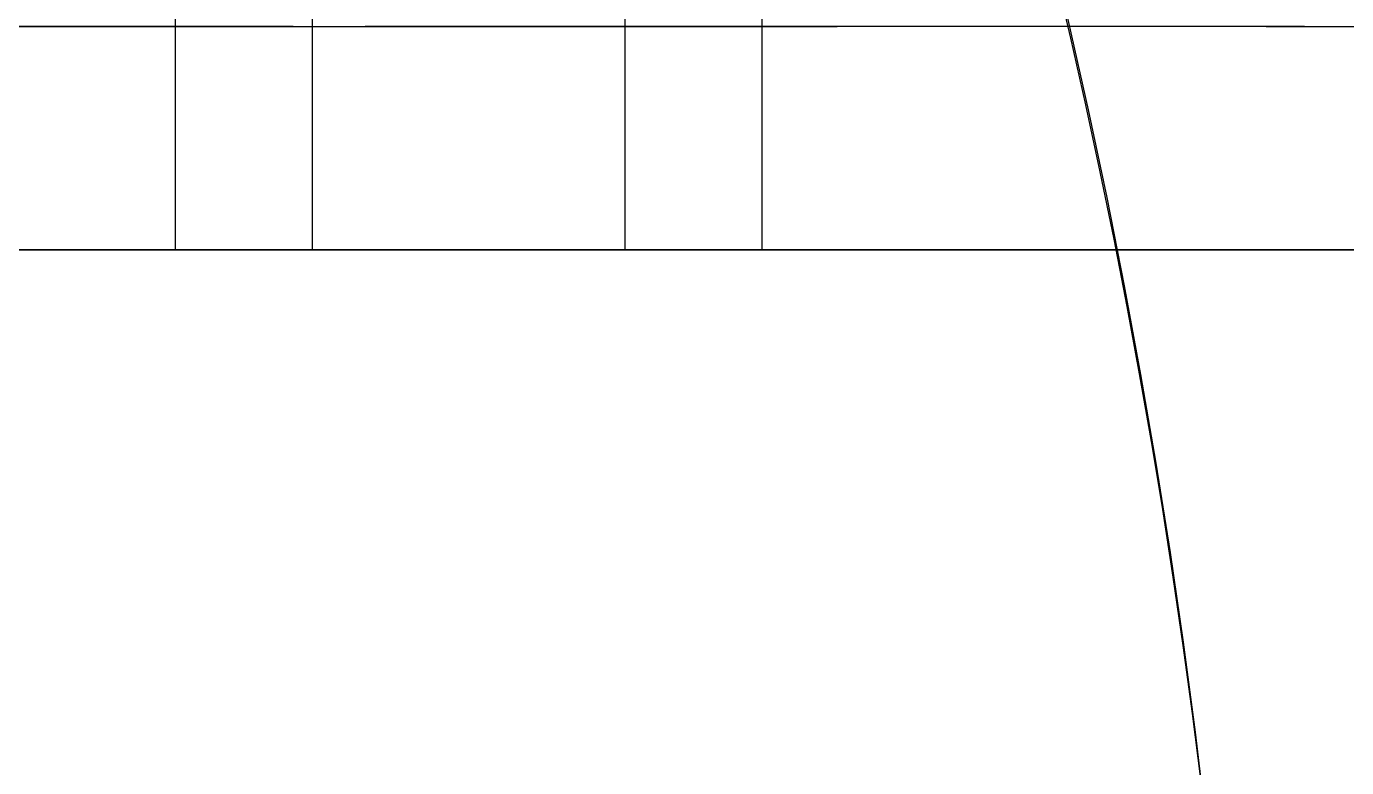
# Model space of a CAD drawing. Header units: inches. Extents: x -3.4 to 11, y -3.7 to 6.8.
# Drawn here: x 1.3066 to 1.5953, y 0.1928 to 0.3548 of the extents above; entities that cross this region are included whole.
import ezdxf

# ---------------------------------------------------------------- set-up
doc = ezdxf.new("R2010")
doc.units = ezdxf.units.IN
doc.header["$MEASUREMENT"] = 0
doc.layers.add('19', color=7, linetype='Continuous')
doc.layers.add('21', color=7, linetype='Continuous')

# ---------------------------------------------------------------- blocks, each defined once
blk = doc.blocks.new('Casing')
at = {"layer": '19', "color": 0, "extrusion": (8.55166e-31, -6.98296e-15, -1)}
blk.add_arc((0, 0, -95.28), 28, 0, 180, dxfattribs=at)
at = {"layer": '19', "color": 0}
blk.add_arc((0, 0, 95.28), 28, 180, 0, dxfattribs=at)
blk = doc.blocks.new('Cap')
at = {"layer": '21', "color": 0}
for p, q in [((-14.2399, 7.4991, 4.8), (-14.2399, 7.4991)), ((-11.7399, 7.4991), (-11.7399, 7.4991, 4.8)), ((-14.2389, -7.5009, 4.8), (-14.2389, -7.5009)), ((-11.7389, -7.5009), (-11.7389, -7.5009, 4.8))]:
    blk.add_line(p, q, dxfattribs=at)
for centre, radius, start, end in [((0, 0), 27.8, 0, 180), ((-12.9899, 7.4991), 1.25, 180, 0), ((0, 0), 27.8, 180, 0), ((-12.9889, -7.5009), 1.25, 180, 0)]:
    blk.add_arc(centre, radius, start, end, dxfattribs=at)
at = {"layer": '21', "color": 0, "extrusion": (6.39975e-15, 2.79373e-15, -1)}
blk.add_arc((0, 0, -1.24), 27.8, 53.58308, 66.41692, dxfattribs=at)
at = {"layer": '21', "color": 0, "extrusion": (6.95046e-15, 6.72951e-16, -1)}
blk.add_arc((8.6994, 15.0678, -1.24), 3.0236, 35.5302, 84.4698, dxfattribs=at)
at = {"layer": '21', "color": 0, "extrusion": (0, -6.98296e-15, -1)}
for centre in [(12.9899, 7.4991), (12.9889, -7.5009)]:
    blk.add_arc(centre, 1.25, 0, 180, dxfattribs=at)
at = {"layer": '21', "color": 0, "extrusion": (-5.76306e-15, 3.94321e-15, -1)}
blk.add_arc((3.5377, 39.093, -1.24), 42.4348, 289.17406, 304.38078, dxfattribs=at)
at = {"layer": '21', "color": 0, "extrusion": (-5.67744e-15, 4.06552e-15, -1)}
blk.add_arc((0, 0, -1.24), 27.8, 291.57856, 305.60582, dxfattribs=at)

msp = doc.modelspace()

# ---------------------------------------------------------------- linework, layer by layer
at = {"color": 0}
msp.add_circle((0, 0), 1.5748, dxfattribs=at)
for radius, start, end in [(2.16535, 0, 68.94443), (1.77165, 91.27334, 88.72666), (1.5748, 281.08862, 61.60289)]:
    msp.add_arc((0, 0), radius, start, end, dxfattribs=at)

# ---------------------------------------------------------------- block references
at = {"color": 0, "extrusion": (0, 1, 0), "xscale": 0.03937007874015749, "yscale": 0.03937007874015749, "zscale": 0.03937007874015749}
for name, p, rotation in [('Cap', (-0.89254, 2.44022, 0.30598), 2.903312699041426), ('Casing', (-0.89254, 2.44022, -3.4452), 12.61297842052209)]:
    msp.add_blockref(name, p, dxfattribs=dict(at, rotation=rotation))

doc.saveas('drawing.dxf')
